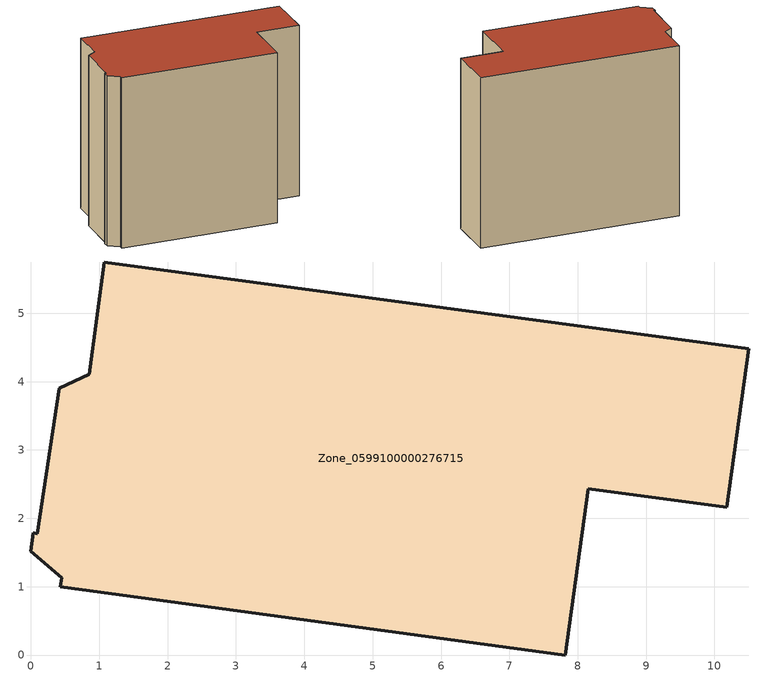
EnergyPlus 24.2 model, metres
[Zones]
Zone_0599100000276715
 floor ground (C_G): 8.15,2.43 7.82,0 0.43,1 0.45,1.13 0,1.52 0.04,1.78 0.09,1.77 0.42,3.9 0.85,4.11 1.07,5.75 10.5,4.48 10.18,2.16 z2.84
 wall outside (C_F): 0.85,4.11 0.42,3.9 0.09,1.77 0.04,1.78 0,1.52 0.45,1.13 0.43,1 7.82,0 8.15,2.43 10.18,2.16 10.5,4.48 1.07,5.75 0.85,4.11 z2.84:11.06
 roof outside (C_R): 0.42,3.9 0.09,1.77 0.04,1.78 0,1.52 0.45,1.13 0.43,1 7.82,0 8.15,2.43 10.18,2.16 10.5,4.48 1.07,5.75 0.85,4.11 z11.06
[BUILDING]
Pand.0599100000276715: North Axis=0; Terrain=City; Loads Convergence Tolerance Value=0.04; Temperature Convergence Tolerance Value=0.4; Solar Distribution=FullExterior; Maximum Number of Warmup Days=25; Minimum Number of Warmup Days=1
[Site:Location]
Rotterdam.The.Hague.AP_ZH_NLD Design_Conditions: Latitude=51.96; Longitude=4.45; Time Zone=1; Elevation=-4.5
[SITE:GROUNDTEMPERATURE:BUILDINGSURFACE]
18, 18, 18, 18, 18, 18, 18, 18, 18, 18, 18, 18
[MATERIAL] Thermal Absorptance=0.9; Solar Absorptance=0.7; Visible Absorptance=0.7
Name | Roughness | Thickness | Conductivity | Density | Specific Heat
G.TI.1946 | MediumSmooth | 0.15 | 1 | 540 | 1210
F.TI.1946 | Rough | 0.3 | 0.857143 | 1920 | 840
R.TI.1946 | MediumRough | 0.2 | 0.1 | 1500 | 1000
[CONSTRUCTION]
C_G: G.TI.1946
C_F: F.TI.1946
C_R: R.TI.1946
[ZONE]
Zone_0599100000276715: Type=1; Multiplier=1; Ceiling Height=Autocalculate; Volume=Autocalculate; Floor Area=autocalculate; Part of Total Floor Area=Yes
[ZONEINFILTRATION:DESIGNFLOWRATE]
Infil_Zone_0599100000276715: Zone or ZoneList or Space or SpaceList=Zone_0599100000276715; Schedule=AlwaysOn; Design Flow Rate Calculation Method=Flow/Area; Flow Rate per Floor Area=0.003; Constant Term Coefficient=1; Temperature Term Coefficient=0; Velocity Term Coefficient=0; Velocity Squared Term Coefficient=0
[HVACTEMPLATE:ZONE:IDEALLOADSAIRSYSTEM]
Zone_0599100000276715: Maximum Heating Supply Air Temperature=50; Minimum Cooling Supply Air Temperature=13; Maximum Heating Supply Air Humidity Ratio=0.0156; Minimum Cooling Supply Air Humidity Ratio=0.0077; Heating Limit=NoLimit; Cooling Limit=NoLimit; Dehumidification Control Type=ConstantSensibleHeatRatio; Cooling Sensible Heat Ratio=0.7; Dehumidification Setpoint=60; Humidification Control Type=None; Humidification Setpoint=30; Outdoor Air Method=None; Outdoor Air Flow Rate per Person=0.00944; Outdoor Air Flow Rate per Zone Floor Area=0; Outdoor Air Flow Rate per Zone=0; Demand Controlled Ventilation Type=None; Outdoor Air Economizer Type=NoEconomizer; Heat Recovery Type=None; Sensible Heat Recovery Effectiveness=0.7; Latent Heat Recovery Effectiveness=0.65
[ZONECONTROL:THERMOSTAT]
ThermostatControl_Zone_0599100000276715: Zone or ZoneList=Zone_0599100000276715; Control Type Schedule=DualSetpointControlType; Control 1=Thermostat_Zone_0599100000276715; Temperature Difference Between Cutout And Setpoint=0
[THERMOSTATSETPOINT:DUALSETPOINT]
Thermostat_Zone_0599100000276715: Heating Setpoint Temperature Schedule=HeatingSetpoint_Zone_0599100000276715; Cooling Setpoint Temperature Schedule=CoolingSetpoint_Zone_0599100000276715
[SCHEDULE:COMPACT]
HeatingSetpoint_Zone_0599100000276715: Through: 12/31, For: AllDays, Until: 24:00, 21
CoolingSetpoint_Zone_0599100000276715: Through: 12/31, For: AllDays, Until: 24:00, 24
DualSetpointControlType: Through: 12/31, For: AllDays, Until: 24:00, 4
AlwaysOn: Through: 12/31, For: AllDays, Until: 24:00, 1
